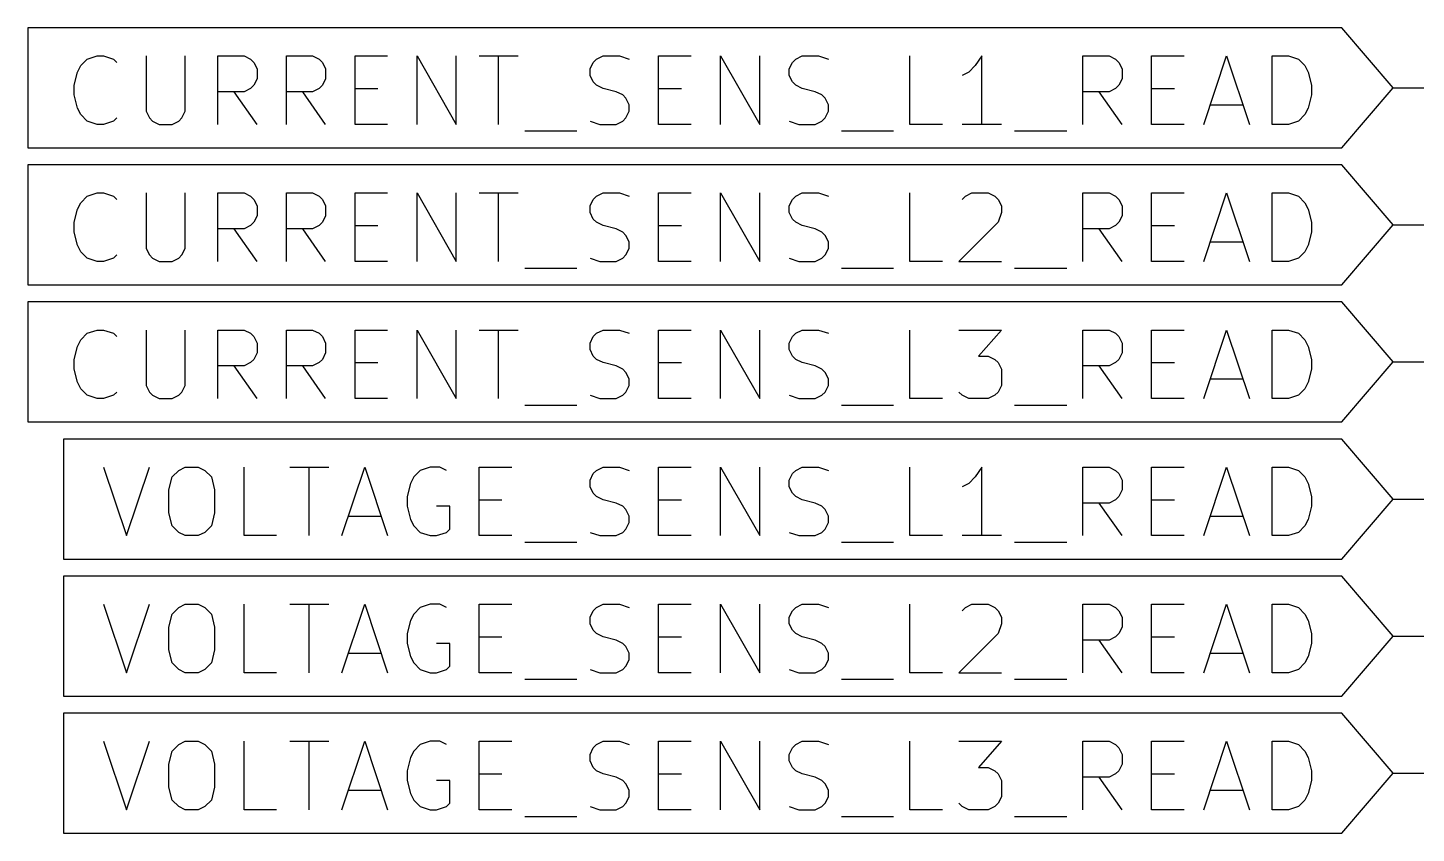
# Model space of a CAD drawing. Extents: x 0.4 to 16.1, y -11.3 to -0.4.
# Drawn here: x 2.904 to 3.917, y -4.244 to -3.656 of the extents above; entities that cross this region are included whole.
import ezdxf

# ---------------------------------------------------------------- set-up
doc = ezdxf.new("R2010")
doc.units = 0
doc.header["$MEASUREMENT"] = 0
doc.layers.add('GREEN3', color=91, linetype='CONTINUOUS')
doc.layers.add('RED2', color=1, linetype='CONTINUOUS')

msp = doc.modelspace()

# ---------------------------------------------------------------- linework, layer by layer
at = {"layer": 'GREEN3', "linetype": 'CONTINUOUS'}
for p, q in [((3.9, -3.7), (4.05, -3.7)), ((3.9, -3.8), (4.05, -3.8)), ((3.9, -3.9), (4.05, -3.9)), ((3.9, -4), (4.05, -4)), ((3.9, -4.1), (4.05, -4.1)), ((3.9, -4.2), (4.05, -4.2))]:
    msp.add_line(p, q, dxfattribs=at)
at = {"layer": 'RED2', "linetype": 'CONTINUOUS'}
for p, q in [((3.8625, -3.65624), (2.90419, -3.65624)), ((2.90419, -3.65624), (2.90419, -3.7)), ((3.9, -3.7), (3.8625, -3.65624)), ((2.94048, -3.68861), (2.94286, -3.68385)), ((2.94286, -3.68385), (2.94763, -3.67909)), ((2.94763, -3.67909), (2.95477, -3.6767)), ((2.95477, -3.6767), (2.95953, -3.6767)), ((2.95953, -3.6767), (2.96667, -3.67909)), ((2.96667, -3.67909), (2.96905, -3.68147)), ((2.99048, -3.6767), (2.99048, -3.71718)), ((3.01905, -3.71718), (3.01905, -3.6767)), ((3.04286, -3.7267), (3.04286, -3.6767)), ((3.04286, -3.6767), (3.06191, -3.6767)), ((3.06191, -3.6767), (3.06667, -3.67909)), ((3.06667, -3.67909), (3.06906, -3.68147)), ((3.06906, -3.68147), (3.07143, -3.68623)), ((3.09286, -3.7267), (3.09286, -3.6767)), ((3.09286, -3.6767), (3.11191, -3.6767)), ((3.11191, -3.6767), (3.11667, -3.67909)), ((3.11667, -3.67909), (3.11906, -3.68147)), ((3.11906, -3.68147), (3.12143, -3.68623)), ((3.14286, -3.7267), (3.14286, -3.6767)), ((3.14286, -3.6767), (3.16667, -3.6767)), ((3.1881, -3.7267), (3.1881, -3.6767)), ((3.1881, -3.6767), (3.21667, -3.7267)), ((3.21667, -3.7267), (3.21667, -3.6767)), ((3.23334, -3.6767), (3.26191, -3.6767)), ((3.24763, -3.7267), (3.24763, -3.6767)), ((3.31429, -3.68623), (3.31667, -3.68147)), ((3.31667, -3.68147), (3.31905, -3.67909)), ((3.31905, -3.67909), (3.32381, -3.6767)), ((3.32381, -3.6767), (3.33572, -3.6767)), ((3.33572, -3.6767), (3.34286, -3.67909)), ((3.36429, -3.7267), (3.36429, -3.6767)), ((3.36429, -3.6767), (3.3881, -3.6767)), ((3.40952, -3.7267), (3.40952, -3.6767)), ((3.40952, -3.6767), (3.43809, -3.7267)), ((3.43809, -3.7267), (3.43809, -3.6767)), ((3.45953, -3.68623), (3.46191, -3.68147)), ((3.46191, -3.68147), (3.46429, -3.67909)), ((3.46429, -3.67909), (3.46905, -3.6767)), ((3.46905, -3.6767), (3.48095, -3.6767)), ((3.48095, -3.6767), (3.4881, -3.67909)), ((3.54762, -3.7267), (3.54762, -3.6767)), ((3.59524, -3.68385), (3.59048, -3.68861)), ((3.6, -3.6767), (3.59524, -3.68385)), ((3.6, -3.7267), (3.6, -3.6767)), ((3.67381, -3.7267), (3.67381, -3.6767)), ((3.67381, -3.6767), (3.69285, -3.6767)), ((3.69285, -3.6767), (3.69762, -3.67909)), ((3.69762, -3.67909), (3.7, -3.68147)), ((3.7, -3.68147), (3.70238, -3.68623)), ((3.72381, -3.7267), (3.72381, -3.6767)), ((3.72381, -3.6767), (3.74762, -3.6767)), ((3.7619, -3.7267), (3.77857, -3.6767)), ((3.77857, -3.6767), (3.79524, -3.7267)), ((3.8119, -3.7267), (3.8119, -3.6767)), ((3.8119, -3.6767), (3.82381, -3.6767)), ((3.82381, -3.6767), (3.83095, -3.67909)), ((3.83095, -3.67909), (3.83571, -3.68385)), ((3.83571, -3.68385), (3.83809, -3.68861)), ((2.9381, -3.69813), (2.94048, -3.68861)), ((3.07143, -3.69337), (3.06906, -3.69813)), ((3.07143, -3.68623), (3.07143, -3.69337)), ((3.12143, -3.69337), (3.11906, -3.69813)), ((3.12143, -3.68623), (3.12143, -3.69337)), ((3.31429, -3.69099), (3.31429, -3.68623)), ((3.31667, -3.69575), (3.31429, -3.69099)), ((3.31905, -3.69813), (3.31667, -3.69575)), ((3.45953, -3.69099), (3.45953, -3.68623)), ((3.46191, -3.69575), (3.45953, -3.69099)), ((3.46429, -3.69813), (3.46191, -3.69575)), ((3.59048, -3.68861), (3.58572, -3.69099)), ((3.70238, -3.69337), (3.7, -3.69813)), ((3.70238, -3.68623), (3.70238, -3.69337)), ((3.83809, -3.68861), (3.84047, -3.69813)), ((2.90419, -3.7), (2.90419, -3.74376)), ((2.9381, -3.70528), (2.9381, -3.69813)), ((2.94048, -3.7148), (2.9381, -3.70528)), ((3.06191, -3.7029), (3.04286, -3.7029)), ((3.07143, -3.7267), (3.05477, -3.7029)), ((3.06667, -3.70052), (3.06191, -3.7029)), ((3.06906, -3.69813), (3.06667, -3.70052)), ((3.11191, -3.7029), (3.09286, -3.7029)), ((3.12143, -3.7267), (3.10477, -3.7029)), ((3.11667, -3.70052), (3.11191, -3.7029)), ((3.11906, -3.69813), (3.11667, -3.70052)), ((3.14286, -3.70052), (3.15953, -3.70052)), ((3.32381, -3.70052), (3.31905, -3.69813)), ((3.33334, -3.7029), (3.32381, -3.70052)), ((3.3381, -3.70528), (3.33334, -3.7029)), ((3.34048, -3.70766), (3.3381, -3.70528)), ((3.36429, -3.70052), (3.38096, -3.70052)), ((3.46905, -3.70052), (3.46429, -3.69813)), ((3.47857, -3.7029), (3.46905, -3.70052)), ((3.48333, -3.70528), (3.47857, -3.7029)), ((3.48572, -3.70766), (3.48333, -3.70528)), ((3.69285, -3.7029), (3.67381, -3.7029)), ((3.70238, -3.7267), (3.68571, -3.7029)), ((3.69762, -3.70052), (3.69285, -3.7029)), ((3.7, -3.69813), (3.69762, -3.70052)), ((3.72381, -3.70052), (3.74048, -3.70052)), ((3.84047, -3.70528), (3.83809, -3.7148)), ((3.84047, -3.69813), (3.84047, -3.70528)), ((3.8625, -3.74376), (3.9, -3.7)), ((2.94286, -3.71956), (2.94048, -3.7148)), ((3.34286, -3.71242), (3.34048, -3.70766)), ((3.34286, -3.71718), (3.34286, -3.71242)), ((3.4881, -3.71242), (3.48572, -3.70766)), ((3.4881, -3.71718), (3.4881, -3.71242)), ((3.76667, -3.71242), (3.79047, -3.71242)), ((3.83809, -3.7148), (3.83571, -3.71956)), ((2.94763, -3.72433), (2.94286, -3.71956)), ((2.95477, -3.7267), (2.94763, -3.72433)), ((2.96667, -3.72433), (2.95953, -3.7267)), ((2.96905, -3.72194), (2.96667, -3.72433)), ((2.99048, -3.71718), (2.99286, -3.72194)), ((2.99286, -3.72194), (2.99524, -3.72433)), ((2.99524, -3.72433), (3, -3.7267)), ((3.00953, -3.7267), (3.01429, -3.72433)), ((3.01429, -3.72433), (3.01667, -3.72194)), ((3.01667, -3.72194), (3.01905, -3.71718)), ((3.31429, -3.72433), (3.32143, -3.7267)), ((3.33334, -3.7267), (3.3381, -3.72433)), ((3.3381, -3.72433), (3.34048, -3.72194)), ((3.34048, -3.72194), (3.34286, -3.71718)), ((3.45953, -3.72433), (3.46667, -3.7267)), ((3.47857, -3.7267), (3.48333, -3.72433)), ((3.48333, -3.72433), (3.48572, -3.72194)), ((3.48572, -3.72194), (3.4881, -3.71718)), ((3.83095, -3.72433), (3.82381, -3.7267)), ((3.83571, -3.71956), (3.83095, -3.72433)), ((2.95953, -3.7267), (2.95477, -3.7267)), ((3, -3.7267), (3.00953, -3.7267)), ((3.16667, -3.7267), (3.14286, -3.7267)), ((3.26667, -3.73147), (3.30477, -3.73147)), ((3.32143, -3.7267), (3.33334, -3.7267)), ((3.3881, -3.7267), (3.36429, -3.7267)), ((3.46667, -3.7267), (3.47857, -3.7267)), ((3.49762, -3.73147), (3.53572, -3.73147)), ((3.57143, -3.7267), (3.54762, -3.7267)), ((3.61429, -3.7267), (3.58572, -3.7267)), ((3.62381, -3.73147), (3.66191, -3.73147)), ((3.74762, -3.7267), (3.72381, -3.7267)), ((3.82381, -3.7267), (3.8119, -3.7267)), ((2.90419, -3.74376), (3.8625, -3.74376)), ((3.8625, -3.75624), (2.90419, -3.75624)), ((2.90419, -3.75624), (2.90419, -3.8)), ((3.9, -3.8), (3.8625, -3.75624)), ((2.94763, -3.77909), (2.95477, -3.7767)), ((2.95477, -3.7767), (2.95953, -3.7767)), ((2.95953, -3.7767), (2.96667, -3.77909)), ((2.99048, -3.7767), (2.99048, -3.81718)), ((3.01905, -3.81718), (3.01905, -3.7767)), ((3.04286, -3.8267), (3.04286, -3.7767)), ((3.04286, -3.7767), (3.06191, -3.7767)), ((3.06191, -3.7767), (3.06667, -3.77909)), ((3.09286, -3.8267), (3.09286, -3.7767)), ((3.09286, -3.7767), (3.11191, -3.7767)), ((3.11191, -3.7767), (3.11667, -3.77909)), ((3.14286, -3.8267), (3.14286, -3.7767)), ((3.14286, -3.7767), (3.16667, -3.7767)), ((3.1881, -3.8267), (3.1881, -3.7767)), ((3.1881, -3.7767), (3.21667, -3.8267)), ((3.21667, -3.8267), (3.21667, -3.7767)), ((3.23334, -3.7767), (3.26191, -3.7767)), ((3.24763, -3.8267), (3.24763, -3.7767)), ((3.31905, -3.77909), (3.32381, -3.7767)), ((3.32381, -3.7767), (3.33572, -3.7767)), ((3.33572, -3.7767), (3.34286, -3.77909)), ((3.36429, -3.8267), (3.36429, -3.7767)), ((3.36429, -3.7767), (3.3881, -3.7767)), ((3.40952, -3.8267), (3.40952, -3.7767)), ((3.40952, -3.7767), (3.43809, -3.8267)), ((3.43809, -3.8267), (3.43809, -3.7767)), ((3.46429, -3.77909), (3.46905, -3.7767)), ((3.46905, -3.7767), (3.48095, -3.7767)), ((3.48095, -3.7767), (3.4881, -3.77909)), ((3.54762, -3.8267), (3.54762, -3.7767)), ((3.58809, -3.77909), (3.59286, -3.7767)), ((3.59286, -3.7767), (3.60476, -3.7767)), ((3.60476, -3.7767), (3.60952, -3.77909)), ((3.67381, -3.8267), (3.67381, -3.7767)), ((3.67381, -3.7767), (3.69285, -3.7767)), ((3.69285, -3.7767), (3.69762, -3.77909)), ((3.72381, -3.8267), (3.72381, -3.7767)), ((3.72381, -3.7767), (3.74762, -3.7767)), ((3.7619, -3.8267), (3.77857, -3.7767)), ((3.77857, -3.7767), (3.79524, -3.8267)), ((3.8119, -3.8267), (3.8119, -3.7767)), ((3.8119, -3.7767), (3.82381, -3.7767)), ((3.82381, -3.7767), (3.83095, -3.77909)), ((2.94048, -3.78861), (2.94286, -3.78385)), ((2.94286, -3.78385), (2.94763, -3.77909)), ((2.96667, -3.77909), (2.96905, -3.78147)), ((3.06667, -3.77909), (3.06906, -3.78147)), ((3.06906, -3.78147), (3.07143, -3.78623)), ((3.07143, -3.78623), (3.07143, -3.79337)), ((3.11667, -3.77909), (3.11906, -3.78147)), ((3.11906, -3.78147), (3.12143, -3.78623)), ((3.12143, -3.78623), (3.12143, -3.79337)), ((3.31429, -3.78623), (3.31667, -3.78147)), ((3.31429, -3.79099), (3.31429, -3.78623)), ((3.31667, -3.78147), (3.31905, -3.77909)), ((3.45953, -3.78623), (3.46191, -3.78147)), ((3.45953, -3.79099), (3.45953, -3.78623)), ((3.46191, -3.78147), (3.46429, -3.77909)), ((3.58572, -3.78147), (3.58809, -3.77909)), ((3.60952, -3.77909), (3.61191, -3.78147)), ((3.61191, -3.78147), (3.61429, -3.78623)), ((3.61429, -3.78623), (3.61429, -3.79099)), ((3.69762, -3.77909), (3.7, -3.78147)), ((3.7, -3.78147), (3.70238, -3.78623)), ((3.70238, -3.78623), (3.70238, -3.79337)), ((3.83095, -3.77909), (3.83571, -3.78385)), ((3.83571, -3.78385), (3.83809, -3.78861)), ((2.9381, -3.79813), (2.94048, -3.78861)), ((3.07143, -3.79337), (3.06906, -3.79813)), ((3.12143, -3.79337), (3.11906, -3.79813)), ((3.31667, -3.79575), (3.31429, -3.79099)), ((3.31905, -3.79813), (3.31667, -3.79575)), ((3.46191, -3.79575), (3.45953, -3.79099)), ((3.46429, -3.79813), (3.46191, -3.79575)), ((3.61429, -3.79099), (3.61191, -3.79813)), ((3.70238, -3.79337), (3.7, -3.79813)), ((3.83809, -3.78861), (3.84047, -3.79813)), ((2.90419, -3.8), (2.90419, -3.84376)), ((2.9381, -3.80528), (2.9381, -3.79813)), ((2.94048, -3.8148), (2.9381, -3.80528)), ((3.06191, -3.8029), (3.04286, -3.8029)), ((3.07143, -3.8267), (3.05477, -3.8029)), ((3.06667, -3.80052), (3.06191, -3.8029)), ((3.06906, -3.79813), (3.06667, -3.80052)), ((3.11191, -3.8029), (3.09286, -3.8029)), ((3.12143, -3.8267), (3.10477, -3.8029)), ((3.11667, -3.80052), (3.11191, -3.8029)), ((3.11906, -3.79813), (3.11667, -3.80052)), ((3.14286, -3.80052), (3.15953, -3.80052)), ((3.32381, -3.80052), (3.31905, -3.79813)), ((3.33334, -3.8029), (3.32381, -3.80052)), ((3.3381, -3.80528), (3.33334, -3.8029)), ((3.34048, -3.80766), (3.3381, -3.80528)), ((3.36429, -3.80052), (3.38096, -3.80052)), ((3.46905, -3.80052), (3.46429, -3.79813)), ((3.47857, -3.8029), (3.46905, -3.80052)), ((3.48333, -3.80528), (3.47857, -3.8029)), ((3.48572, -3.80766), (3.48333, -3.80528)), ((3.61191, -3.79813), (3.58333, -3.8267)), ((3.69285, -3.8029), (3.67381, -3.8029)), ((3.70238, -3.8267), (3.68571, -3.8029)), ((3.69762, -3.80052), (3.69285, -3.8029)), ((3.7, -3.79813), (3.69762, -3.80052)), ((3.72381, -3.80052), (3.74048, -3.80052)), ((3.84047, -3.80528), (3.83809, -3.8148)), ((3.84047, -3.79813), (3.84047, -3.80528)), ((3.8625, -3.84376), (3.9, -3.8)), ((2.94286, -3.81956), (2.94048, -3.8148)), ((2.99048, -3.81718), (2.99286, -3.82194)), ((3.01667, -3.82194), (3.01905, -3.81718)), ((3.34286, -3.81242), (3.34048, -3.80766)), ((3.34048, -3.82194), (3.34286, -3.81718)), ((3.34286, -3.81718), (3.34286, -3.81242)), ((3.4881, -3.81242), (3.48572, -3.80766)), ((3.48572, -3.82194), (3.4881, -3.81718)), ((3.4881, -3.81718), (3.4881, -3.81242)), ((3.76667, -3.81242), (3.79047, -3.81242)), ((3.83809, -3.8148), (3.83571, -3.81956)), ((2.94763, -3.82433), (2.94286, -3.81956)), ((2.95477, -3.8267), (2.94763, -3.82433)), ((2.95953, -3.8267), (2.95477, -3.8267)), ((2.96667, -3.82433), (2.95953, -3.8267)), ((2.96905, -3.82194), (2.96667, -3.82433)), ((2.99286, -3.82194), (2.99524, -3.82433)), ((2.99524, -3.82433), (3, -3.8267)), ((3, -3.8267), (3.00953, -3.8267)), ((3.00953, -3.8267), (3.01429, -3.82433)), ((3.01429, -3.82433), (3.01667, -3.82194)), ((3.16667, -3.8267), (3.14286, -3.8267)), ((3.31429, -3.82433), (3.32143, -3.8267)), ((3.32143, -3.8267), (3.33334, -3.8267)), ((3.33334, -3.8267), (3.3381, -3.82433)), ((3.3381, -3.82433), (3.34048, -3.82194)), ((3.3881, -3.8267), (3.36429, -3.8267)), ((3.45953, -3.82433), (3.46667, -3.8267)), ((3.46667, -3.8267), (3.47857, -3.8267)), ((3.47857, -3.8267), (3.48333, -3.82433)), ((3.48333, -3.82433), (3.48572, -3.82194)), ((3.57143, -3.8267), (3.54762, -3.8267)), ((3.58333, -3.8267), (3.61429, -3.8267)), ((3.74762, -3.8267), (3.72381, -3.8267)), ((3.82381, -3.8267), (3.8119, -3.8267)), ((3.83095, -3.82433), (3.82381, -3.8267)), ((3.83571, -3.81956), (3.83095, -3.82433)), ((3.26667, -3.83147), (3.30477, -3.83147)), ((3.49762, -3.83147), (3.53572, -3.83147)), ((3.62381, -3.83147), (3.66191, -3.83147)), ((2.90419, -3.84376), (3.8625, -3.84376)), ((3.8625, -3.85624), (2.90419, -3.85624)), ((2.90419, -3.85624), (2.90419, -3.9)), ((3.9, -3.9), (3.8625, -3.85624)), ((2.94763, -3.87909), (2.95477, -3.8767)), ((2.95477, -3.8767), (2.95953, -3.8767)), ((2.95953, -3.8767), (2.96667, -3.87909)), ((2.99048, -3.8767), (2.99048, -3.91718)), ((3.01905, -3.91718), (3.01905, -3.8767)), ((3.04286, -3.9267), (3.04286, -3.8767)), ((3.04286, -3.8767), (3.06191, -3.8767)), ((3.06191, -3.8767), (3.06667, -3.87909)), ((3.09286, -3.9267), (3.09286, -3.8767)), ((3.09286, -3.8767), (3.11191, -3.8767)), ((3.11191, -3.8767), (3.11667, -3.87909)), ((3.14286, -3.9267), (3.14286, -3.8767)), ((3.14286, -3.8767), (3.16667, -3.8767)), ((3.1881, -3.9267), (3.1881, -3.8767)), ((3.1881, -3.8767), (3.21667, -3.9267)), ((3.21667, -3.9267), (3.21667, -3.8767)), ((3.23334, -3.8767), (3.26191, -3.8767)), ((3.24763, -3.9267), (3.24763, -3.8767)), ((3.31905, -3.87909), (3.32381, -3.8767)), ((3.32381, -3.8767), (3.33572, -3.8767)), ((3.33572, -3.8767), (3.34286, -3.87909)), ((3.36429, -3.9267), (3.36429, -3.8767)), ((3.36429, -3.8767), (3.3881, -3.8767)), ((3.40952, -3.9267), (3.40952, -3.8767)), ((3.40952, -3.8767), (3.43809, -3.9267)), ((3.43809, -3.9267), (3.43809, -3.8767)), ((3.46429, -3.87909), (3.46905, -3.8767)), ((3.46905, -3.8767), (3.48095, -3.8767)), ((3.48095, -3.8767), (3.4881, -3.87909)), ((3.54762, -3.9267), (3.54762, -3.8767)), ((3.58333, -3.8767), (3.61429, -3.8767)), ((3.61429, -3.8767), (3.59762, -3.89575)), ((3.67381, -3.9267), (3.67381, -3.8767)), ((3.67381, -3.8767), (3.69285, -3.8767)), ((3.69285, -3.8767), (3.69762, -3.87909)), ((3.72381, -3.9267), (3.72381, -3.8767)), ((3.72381, -3.8767), (3.74762, -3.8767)), ((3.7619, -3.9267), (3.77857, -3.8767)), ((3.77857, -3.8767), (3.79524, -3.9267)), ((3.8119, -3.9267), (3.8119, -3.8767)), ((3.8119, -3.8767), (3.82381, -3.8767)), ((3.82381, -3.8767), (3.83095, -3.87909)), ((2.9381, -3.89813), (2.94048, -3.88861)), ((2.94048, -3.88861), (2.94286, -3.88385)), ((2.94286, -3.88385), (2.94763, -3.87909)), ((2.96667, -3.87909), (2.96905, -3.88147)), ((3.06667, -3.87909), (3.06906, -3.88147)), ((3.06906, -3.88147), (3.07143, -3.88623)), ((3.07143, -3.88623), (3.07143, -3.89337)), ((3.11667, -3.87909), (3.11906, -3.88147)), ((3.11906, -3.88147), (3.12143, -3.88623)), ((3.12143, -3.88623), (3.12143, -3.89337)), ((3.31429, -3.88623), (3.31667, -3.88147)), ((3.31429, -3.89099), (3.31429, -3.88623)), ((3.31667, -3.88147), (3.31905, -3.87909)), ((3.45953, -3.88623), (3.46191, -3.88147)), ((3.45953, -3.89099), (3.45953, -3.88623)), ((3.46191, -3.88147), (3.46429, -3.87909)), ((3.69762, -3.87909), (3.7, -3.88147)), ((3.7, -3.88147), (3.70238, -3.88623)), ((3.70238, -3.88623), (3.70238, -3.89337)), ((3.83095, -3.87909), (3.83571, -3.88385)), ((3.83571, -3.88385), (3.83809, -3.88861)), ((3.83809, -3.88861), (3.84047, -3.89813)), ((2.9381, -3.90528), (2.9381, -3.89813)), ((3.06906, -3.89813), (3.06667, -3.90052)), ((3.07143, -3.89337), (3.06906, -3.89813)), ((3.11906, -3.89813), (3.11667, -3.90052)), ((3.12143, -3.89337), (3.11906, -3.89813)), ((3.31667, -3.89575), (3.31429, -3.89099)), ((3.31905, -3.89813), (3.31667, -3.89575)), ((3.32381, -3.90052), (3.31905, -3.89813)), ((3.46191, -3.89575), (3.45953, -3.89099)), ((3.46429, -3.89813), (3.46191, -3.89575)), ((3.46905, -3.90052), (3.46429, -3.89813)), ((3.59762, -3.89575), (3.60476, -3.89575)), ((3.60476, -3.89575), (3.60952, -3.89813)), ((3.60952, -3.89813), (3.61191, -3.90052)), ((3.7, -3.89813), (3.69762, -3.90052)), ((3.70238, -3.89337), (3.7, -3.89813)), ((3.84047, -3.89813), (3.84047, -3.90528)), ((2.90419, -3.9), (2.90419, -3.94376)), ((2.94048, -3.9148), (2.9381, -3.90528)), ((3.06191, -3.9029), (3.04286, -3.9029)), ((3.07143, -3.9267), (3.05477, -3.9029)), ((3.06667, -3.90052), (3.06191, -3.9029)), ((3.11191, -3.9029), (3.09286, -3.9029)), ((3.12143, -3.9267), (3.10477, -3.9029)), ((3.11667, -3.90052), (3.11191, -3.9029)), ((3.14286, -3.90052), (3.15953, -3.90052)), ((3.33334, -3.9029), (3.32381, -3.90052)), ((3.3381, -3.90528), (3.33334, -3.9029)), ((3.34048, -3.90766), (3.3381, -3.90528)), ((3.34286, -3.91242), (3.34048, -3.90766)), ((3.36429, -3.90052), (3.38096, -3.90052)), ((3.47857, -3.9029), (3.46905, -3.90052)), ((3.48333, -3.90528), (3.47857, -3.9029)), ((3.48572, -3.90766), (3.48333, -3.90528)), ((3.4881, -3.91242), (3.48572, -3.90766)), ((3.61191, -3.90052), (3.61429, -3.90528)), ((3.61429, -3.90528), (3.61429, -3.91718)), ((3.69285, -3.9029), (3.67381, -3.9029)), ((3.70238, -3.9267), (3.68571, -3.9029)), ((3.69762, -3.90052), (3.69285, -3.9029)), ((3.72381, -3.90052), (3.74048, -3.90052)), ((3.84047, -3.90528), (3.83809, -3.9148)), ((3.8625, -3.94376), (3.9, -3.9)), ((2.94286, -3.91956), (2.94048, -3.9148)), ((2.99048, -3.91718), (2.99286, -3.92194)), ((3.01667, -3.92194), (3.01905, -3.91718)), ((3.34048, -3.92194), (3.34286, -3.91718)), ((3.34286, -3.91718), (3.34286, -3.91242)), ((3.48572, -3.92194), (3.4881, -3.91718)), ((3.4881, -3.91718), (3.4881, -3.91242)), ((3.61429, -3.91718), (3.61191, -3.92194)), ((3.76667, -3.91242), (3.79047, -3.91242)), ((3.83809, -3.9148), (3.83571, -3.91956)), ((2.94763, -3.92433), (2.94286, -3.91956)), ((2.95477, -3.9267), (2.94763, -3.92433)), ((2.95953, -3.9267), (2.95477, -3.9267)), ((2.96667, -3.92433), (2.95953, -3.9267)), ((2.96905, -3.92194), (2.96667, -3.92433)), ((2.99286, -3.92194), (2.99524, -3.92433)), ((2.99524, -3.92433), (3, -3.9267)), ((3, -3.9267), (3.00953, -3.9267)), ((3.00953, -3.9267), (3.01429, -3.92433)), ((3.01429, -3.92433), (3.01667, -3.92194)), ((3.16667, -3.9267), (3.14286, -3.9267)), ((3.31429, -3.92433), (3.32143, -3.9267)), ((3.32143, -3.9267), (3.33334, -3.9267)), ((3.33334, -3.9267), (3.3381, -3.92433)), ((3.3381, -3.92433), (3.34048, -3.92194)), ((3.3881, -3.9267), (3.36429, -3.9267)), ((3.45953, -3.92433), (3.46667, -3.9267)), ((3.46667, -3.9267), (3.47857, -3.9267)), ((3.47857, -3.9267), (3.48333, -3.92433)), ((3.48333, -3.92433), (3.48572, -3.92194)), ((3.57143, -3.9267), (3.54762, -3.9267)), ((3.58572, -3.92433), (3.58333, -3.92194)), ((3.59048, -3.9267), (3.58572, -3.92433)), ((3.60476, -3.9267), (3.59048, -3.9267)), ((3.60952, -3.92433), (3.60476, -3.9267)), ((3.61191, -3.92194), (3.60952, -3.92433)), ((3.74762, -3.9267), (3.72381, -3.9267)), ((3.82381, -3.9267), (3.8119, -3.9267)), ((3.83095, -3.92433), (3.82381, -3.9267)), ((3.83571, -3.91956), (3.83095, -3.92433)), ((3.26667, -3.93147), (3.30477, -3.93147)), ((3.49762, -3.93147), (3.53572, -3.93147)), ((3.62381, -3.93147), (3.66191, -3.93147)), ((2.90419, -3.94376), (3.8625, -3.94376)), ((3.8625, -3.95624), (2.93037, -3.95624)), ((2.93037, -3.95624), (2.93037, -4)), ((3.9, -4), (3.8625, -3.95624)), ((2.95953, -3.9767), (2.97619, -4.0267)), ((2.97619, -4.0267), (2.99286, -3.9767)), ((3.00953, -3.98385), (3.01429, -3.97909)), ((3.01429, -3.97909), (3.01905, -3.9767)), ((3.01905, -3.9767), (3.02857, -3.9767)), ((3.02857, -3.9767), (3.03334, -3.97909)), ((3.03334, -3.97909), (3.0381, -3.98385)), ((3.06191, -4.0267), (3.06191, -3.9767)), ((3.09524, -3.9767), (3.12381, -3.9767)), ((3.10953, -4.0267), (3.10953, -3.9767)), ((3.13334, -4.0267), (3.15, -3.9767)), ((3.15, -3.9767), (3.16667, -4.0267)), ((3.19048, -3.97909), (3.18572, -3.98385)), ((3.19763, -3.9767), (3.19048, -3.97909)), ((3.20477, -3.9767), (3.19763, -3.9767)), ((3.20953, -3.97909), (3.20477, -3.9767)), ((3.23334, -4.0267), (3.23334, -3.9767)), ((3.23334, -3.9767), (3.25715, -3.9767)), ((3.31667, -3.98147), (3.31905, -3.97909)), ((3.31905, -3.97909), (3.32381, -3.9767)), ((3.32381, -3.9767), (3.33572, -3.9767)), ((3.33572, -3.9767), (3.34286, -3.97909)), ((3.36429, -4.0267), (3.36429, -3.9767)), ((3.36429, -3.9767), (3.3881, -3.9767)), ((3.40952, -4.0267), (3.40952, -3.9767)), ((3.40952, -3.9767), (3.43809, -4.0267)), ((3.43809, -4.0267), (3.43809, -3.9767)), ((3.46191, -3.98147), (3.46429, -3.97909)), ((3.46429, -3.97909), (3.46905, -3.9767)), ((3.46905, -3.9767), (3.48095, -3.9767)), ((3.48095, -3.9767), (3.4881, -3.97909)), ((3.54762, -4.0267), (3.54762, -3.9767)), ((3.6, -3.9767), (3.59524, -3.98385)), ((3.6, -4.0267), (3.6, -3.9767)), ((3.67381, -4.0267), (3.67381, -3.9767)), ((3.67381, -3.9767), (3.69285, -3.9767)), ((3.69285, -3.9767), (3.69762, -3.97909)), ((3.69762, -3.97909), (3.7, -3.98147)), ((3.72381, -4.0267), (3.72381, -3.9767)), ((3.72381, -3.9767), (3.74762, -3.9767)), ((3.7619, -4.0267), (3.77857, -3.9767)), ((3.77857, -3.9767), (3.79524, -4.0267)), ((3.8119, -4.0267), (3.8119, -3.9767)), ((3.8119, -3.9767), (3.82381, -3.9767)), ((3.82381, -3.9767), (3.83095, -3.97909)), ((3.83095, -3.97909), (3.83571, -3.98385)), ((3.00715, -3.99337), (3.00953, -3.98385)), ((3.0381, -3.98385), (3.04048, -3.99337)), ((3.18334, -3.98861), (3.18096, -3.99813)), ((3.18572, -3.98385), (3.18334, -3.98861)), ((3.31429, -3.98623), (3.31667, -3.98147)), ((3.31429, -3.99099), (3.31429, -3.98623)), ((3.45953, -3.98623), (3.46191, -3.98147)), ((3.45953, -3.99099), (3.45953, -3.98623)), ((3.59048, -3.98861), (3.58572, -3.99099)), ((3.59524, -3.98385), (3.59048, -3.98861)), ((3.7, -3.98147), (3.70238, -3.98623)), ((3.70238, -3.98623), (3.70238, -3.99337)), ((3.83571, -3.98385), (3.83809, -3.98861)), ((3.83809, -3.98861), (3.84047, -3.99813)), ((2.93037, -4), (2.93037, -4.04376)), ((3.00715, -4.01004), (3.00715, -3.99337)), ((3.04048, -3.99337), (3.04048, -4.01004)), ((3.18096, -3.99813), (3.18096, -4.00528)), ((3.31667, -3.99575), (3.31429, -3.99099)), ((3.31905, -3.99813), (3.31667, -3.99575)), ((3.32381, -4.00052), (3.31905, -3.99813)), ((3.46191, -3.99575), (3.45953, -3.99099)), ((3.46429, -3.99813), (3.46191, -3.99575)), ((3.46905, -4.00052), (3.46429, -3.99813)), ((3.7, -3.99813), (3.69762, -4.00052)), ((3.70238, -3.99337), (3.7, -3.99813)), ((3.84047, -3.99813), (3.84047, -4.00528)), ((3.8625, -4.04376), (3.9, -4)), ((3.00953, -4.01956), (3.00715, -4.01004)), ((3.04048, -4.01004), (3.0381, -4.01956)), ((3.18096, -4.00528), (3.18334, -4.0148)), ((3.21191, -4.00528), (3.20239, -4.00528)), ((3.21191, -4.02194), (3.21191, -4.00528)), ((3.23334, -4.00052), (3.25001, -4.00052)), ((3.33334, -4.0029), (3.32381, -4.00052)), ((3.3381, -4.00528), (3.33334, -4.0029)), ((3.34048, -4.00766), (3.3381, -4.00528)), ((3.34286, -4.01242), (3.34048, -4.00766)), ((3.36429, -4.00052), (3.38096, -4.00052)), ((3.47857, -4.0029), (3.46905, -4.00052)), ((3.48333, -4.00528), (3.47857, -4.0029)), ((3.48572, -4.00766), (3.48333, -4.00528)), ((3.4881, -4.01242), (3.48572, -4.00766)), ((3.69285, -4.0029), (3.67381, -4.0029)), ((3.70238, -4.0267), (3.68571, -4.0029)), ((3.69762, -4.00052), (3.69285, -4.0029)), ((3.72381, -4.00052), (3.74048, -4.00052)), ((3.84047, -4.00528), (3.83809, -4.0148)), ((3.01429, -4.02433), (3.00953, -4.01956)), ((3.0381, -4.01956), (3.03334, -4.02433)), ((3.1381, -4.01242), (3.16191, -4.01242)), ((3.18334, -4.0148), (3.18572, -4.01956)), ((3.18572, -4.01956), (3.19048, -4.02433)), ((3.34048, -4.02194), (3.34286, -4.01718)), ((3.34286, -4.01718), (3.34286, -4.01242)), ((3.48572, -4.02194), (3.4881, -4.01718)), ((3.4881, -4.01718), (3.4881, -4.01242)), ((3.76667, -4.01242), (3.79047, -4.01242)), ((3.83571, -4.01956), (3.83095, -4.02433)), ((3.83809, -4.0148), (3.83571, -4.01956)), ((3.01905, -4.0267), (3.01429, -4.02433)), ((3.02857, -4.0267), (3.01905, -4.0267)), ((3.03334, -4.02433), (3.02857, -4.0267)), ((3.08572, -4.0267), (3.06191, -4.0267)), ((3.19048, -4.02433), (3.19763, -4.0267)), ((3.19763, -4.0267), (3.20239, -4.0267)), ((3.20239, -4.0267), (3.20953, -4.02433)), ((3.20953, -4.02433), (3.21191, -4.02194)), ((3.25715, -4.0267), (3.23334, -4.0267)), ((3.31429, -4.02433), (3.32143, -4.0267)), ((3.32143, -4.0267), (3.33334, -4.0267)), ((3.33334, -4.0267), (3.3381, -4.02433)), ((3.3381, -4.02433), (3.34048, -4.02194)), ((3.3881, -4.0267), (3.36429, -4.0267)), ((3.45953, -4.02433), (3.46667, -4.0267)), ((3.46667, -4.0267), (3.47857, -4.0267)), ((3.47857, -4.0267), (3.48333, -4.02433)), ((3.48333, -4.02433), (3.48572, -4.02194)), ((3.57143, -4.0267), (3.54762, -4.0267)), ((3.61429, -4.0267), (3.58572, -4.0267)), ((3.74762, -4.0267), (3.72381, -4.0267)), ((3.82381, -4.0267), (3.8119, -4.0267)), ((3.83095, -4.02433), (3.82381, -4.0267)), ((3.26667, -4.03147), (3.30477, -4.03147)), ((3.49762, -4.03147), (3.53572, -4.03147)), ((3.62381, -4.03147), (3.66191, -4.03147)), ((2.93037, -4.04376), (3.8625, -4.04376)), ((3.8625, -4.05624), (2.93037, -4.05624)), ((2.93037, -4.05624), (2.93037, -4.1)), ((3.9, -4.1), (3.8625, -4.05624)), ((2.95953, -4.0767), (2.97619, -4.1267)), ((2.97619, -4.1267), (2.99286, -4.0767)), ((3.00953, -4.08385), (3.01429, -4.07909)), ((3.01429, -4.07909), (3.01905, -4.0767)), ((3.01905, -4.0767), (3.02857, -4.0767)), ((3.02857, -4.0767), (3.03334, -4.07909)), ((3.03334, -4.07909), (3.0381, -4.08385)), ((3.06191, -4.1267), (3.06191, -4.0767)), ((3.09524, -4.0767), (3.12381, -4.0767)), ((3.10953, -4.1267), (3.10953, -4.0767)), ((3.13334, -4.1267), (3.15, -4.0767)), ((3.15, -4.0767), (3.16667, -4.1267)), ((3.19048, -4.07909), (3.18572, -4.08385)), ((3.19763, -4.0767), (3.19048, -4.07909)), ((3.20477, -4.0767), (3.19763, -4.0767)), ((3.20953, -4.07909), (3.20477, -4.0767)), ((3.23334, -4.1267), (3.23334, -4.0767)), ((3.23334, -4.0767), (3.25715, -4.0767)), ((3.31667, -4.08147), (3.31905, -4.07909)), ((3.31905, -4.07909), (3.32381, -4.0767)), ((3.32381, -4.0767), (3.33572, -4.0767)), ((3.33572, -4.0767), (3.34286, -4.07909)), ((3.36429, -4.1267), (3.36429, -4.0767)), ((3.36429, -4.0767), (3.3881, -4.0767)), ((3.40952, -4.1267), (3.40952, -4.0767)), ((3.40952, -4.0767), (3.43809, -4.1267)), ((3.43809, -4.1267), (3.43809, -4.0767)), ((3.46191, -4.08147), (3.46429, -4.07909)), ((3.46429, -4.07909), (3.46905, -4.0767)), ((3.46905, -4.0767), (3.48095, -4.0767)), ((3.48095, -4.0767), (3.4881, -4.07909)), ((3.54762, -4.1267), (3.54762, -4.0767)), ((3.58572, -4.08147), (3.58809, -4.07909)), ((3.58809, -4.07909), (3.59286, -4.0767)), ((3.59286, -4.0767), (3.60476, -4.0767)), ((3.60476, -4.0767), (3.60952, -4.07909)), ((3.60952, -4.07909), (3.61191, -4.08147)), ((3.67381, -4.1267), (3.67381, -4.0767)), ((3.67381, -4.0767), (3.69285, -4.0767)), ((3.69285, -4.0767), (3.69762, -4.07909)), ((3.69762, -4.07909), (3.7, -4.08147)), ((3.72381, -4.1267), (3.72381, -4.0767)), ((3.72381, -4.0767), (3.74762, -4.0767)), ((3.7619, -4.1267), (3.77857, -4.0767)), ((3.77857, -4.0767), (3.79524, -4.1267)), ((3.8119, -4.1267), (3.8119, -4.0767)), ((3.8119, -4.0767), (3.82381, -4.0767)), ((3.82381, -4.0767), (3.83095, -4.07909)), ((3.83095, -4.07909), (3.83571, -4.08385)), ((3.00715, -4.09337), (3.00953, -4.08385)), ((3.0381, -4.08385), (3.04048, -4.09337)), ((3.18334, -4.08861), (3.18096, -4.09813)), ((3.18572, -4.08385), (3.18334, -4.08861)), ((3.31429, -4.08623), (3.31667, -4.08147)), ((3.31429, -4.09099), (3.31429, -4.08623)), ((3.31667, -4.09575), (3.31429, -4.09099)), ((3.45953, -4.08623), (3.46191, -4.08147)), ((3.45953, -4.09099), (3.45953, -4.08623)), ((3.46191, -4.09575), (3.45953, -4.09099)), ((3.61191, -4.08147), (3.61429, -4.08623)), ((3.61429, -4.09099), (3.61191, -4.09813)), ((3.61429, -4.08623), (3.61429, -4.09099)), ((3.7, -4.08147), (3.70238, -4.08623)), ((3.70238, -4.08623), (3.70238, -4.09337)), ((3.83571, -4.08385), (3.83809, -4.08861)), ((3.83809, -4.08861), (3.84047, -4.09813)), ((2.93037, -4.1), (2.93037, -4.14376)), ((3.00715, -4.11004), (3.00715, -4.09337)), ((3.04048, -4.09337), (3.04048, -4.11004)), ((3.18096, -4.09813), (3.18096, -4.10528)), ((3.23334, -4.10052), (3.25001, -4.10052)), ((3.31905, -4.09813), (3.31667, -4.09575)), ((3.32381, -4.10052), (3.31905, -4.09813)), ((3.33334, -4.1029), (3.32381, -4.10052)), ((3.36429, -4.10052), (3.38096, -4.10052)), ((3.46429, -4.09813), (3.46191, -4.09575)), ((3.46905, -4.10052), (3.46429, -4.09813)), ((3.47857, -4.1029), (3.46905, -4.10052)), ((3.61191, -4.09813), (3.58333, -4.1267)), ((3.69762, -4.10052), (3.69285, -4.1029)), ((3.7, -4.09813), (3.69762, -4.10052)), ((3.70238, -4.09337), (3.7, -4.09813)), ((3.72381, -4.10052), (3.74048, -4.10052)), ((3.84047, -4.09813), (3.84047, -4.10528)), ((3.8625, -4.14376), (3.9, -4.1)), ((3.00953, -4.11956), (3.00715, -4.11004)), ((3.04048, -4.11004), (3.0381, -4.11956)), ((3.18096, -4.10528), (3.18334, -4.1148)), ((3.21191, -4.10528), (3.20239, -4.10528)), ((3.21191, -4.12194), (3.21191, -4.10528)), ((3.3381, -4.10528), (3.33334, -4.1029)), ((3.34048, -4.10766), (3.3381, -4.10528)), ((3.34286, -4.11242), (3.34048, -4.10766)), ((3.48333, -4.10528), (3.47857, -4.1029)), ((3.48572, -4.10766), (3.48333, -4.10528)), ((3.4881, -4.11242), (3.48572, -4.10766)), ((3.69285, -4.1029), (3.67381, -4.1029)), ((3.70238, -4.1267), (3.68571, -4.1029)), ((3.84047, -4.10528), (3.83809, -4.1148)), ((3.01429, -4.12433), (3.00953, -4.11956)), ((3.0381, -4.11956), (3.03334, -4.12433)), ((3.1381, -4.11242), (3.16191, -4.11242)), ((3.18334, -4.1148), (3.18572, -4.11956)), ((3.18572, -4.11956), (3.19048, -4.12433)), ((3.34048, -4.12194), (3.34286, -4.11718)), ((3.34286, -4.11718), (3.34286, -4.11242)), ((3.48572, -4.12194), (3.4881, -4.11718)), ((3.4881, -4.11718), (3.4881, -4.11242)), ((3.76667, -4.11242), (3.79047, -4.11242)), ((3.83571, -4.11956), (3.83095, -4.12433)), ((3.83809, -4.1148), (3.83571, -4.11956)), ((3.01905, -4.1267), (3.01429, -4.12433)), ((3.02857, -4.1267), (3.01905, -4.1267)), ((3.03334, -4.12433), (3.02857, -4.1267)), ((3.08572, -4.1267), (3.06191, -4.1267)), ((3.19048, -4.12433), (3.19763, -4.1267)), ((3.19763, -4.1267), (3.20239, -4.1267)), ((3.20239, -4.1267), (3.20953, -4.12433)), ((3.20953, -4.12433), (3.21191, -4.12194)), ((3.25715, -4.1267), (3.23334, -4.1267)), ((3.26667, -4.13147), (3.30477, -4.13147)), ((3.31429, -4.12433), (3.32143, -4.1267)), ((3.32143, -4.1267), (3.33334, -4.1267)), ((3.33334, -4.1267), (3.3381, -4.12433)), ((3.3381, -4.12433), (3.34048, -4.12194)), ((3.3881, -4.1267), (3.36429, -4.1267)), ((3.45953, -4.12433), (3.46667, -4.1267)), ((3.46667, -4.1267), (3.47857, -4.1267)), ((3.47857, -4.1267), (3.48333, -4.12433)), ((3.48333, -4.12433), (3.48572, -4.12194)), ((3.49762, -4.13147), (3.53572, -4.13147)), ((3.57143, -4.1267), (3.54762, -4.1267)), ((3.58333, -4.1267), (3.61429, -4.1267)), ((3.62381, -4.13147), (3.66191, -4.13147)), ((3.74762, -4.1267), (3.72381, -4.1267)), ((3.82381, -4.1267), (3.8119, -4.1267)), ((3.83095, -4.12433), (3.82381, -4.1267)), ((2.93037, -4.14376), (3.8625, -4.14376)), ((3.8625, -4.15624), (2.93037, -4.15624)), ((2.93037, -4.15624), (2.93037, -4.2)), ((3.9, -4.2), (3.8625, -4.15624)), ((2.95953, -4.1767), (2.97619, -4.2267)), ((2.97619, -4.2267), (2.99286, -4.1767)), ((3.00953, -4.18385), (3.01429, -4.17909)), ((3.01429, -4.17909), (3.01905, -4.1767)), ((3.01905, -4.1767), (3.02857, -4.1767)), ((3.02857, -4.1767), (3.03334, -4.17909)), ((3.03334, -4.17909), (3.0381, -4.18385)), ((3.06191, -4.2267), (3.06191, -4.1767)), ((3.09524, -4.1767), (3.12381, -4.1767)), ((3.10953, -4.2267), (3.10953, -4.1767)), ((3.13334, -4.2267), (3.15, -4.1767)), ((3.15, -4.1767), (3.16667, -4.2267)), ((3.19048, -4.17909), (3.18572, -4.18385)), ((3.19763, -4.1767), (3.19048, -4.17909)), ((3.20477, -4.1767), (3.19763, -4.1767)), ((3.20953, -4.17909), (3.20477, -4.1767)), ((3.23334, -4.2267), (3.23334, -4.1767)), ((3.23334, -4.1767), (3.25715, -4.1767)), ((3.31429, -4.18623), (3.31667, -4.18147)), ((3.31667, -4.18147), (3.31905, -4.17909)), ((3.31905, -4.17909), (3.32381, -4.1767)), ((3.32381, -4.1767), (3.33572, -4.1767)), ((3.33572, -4.1767), (3.34286, -4.17909)), ((3.36429, -4.2267), (3.36429, -4.1767)), ((3.36429, -4.1767), (3.3881, -4.1767)), ((3.40952, -4.2267), (3.40952, -4.1767)), ((3.40952, -4.1767), (3.43809, -4.2267)), ((3.43809, -4.2267), (3.43809, -4.1767)), ((3.45953, -4.18623), (3.46191, -4.18147)), ((3.46191, -4.18147), (3.46429, -4.17909)), ((3.46429, -4.17909), (3.46905, -4.1767)), ((3.46905, -4.1767), (3.48095, -4.1767)), ((3.48095, -4.1767), (3.4881, -4.17909)), ((3.54762, -4.2267), (3.54762, -4.1767)), ((3.58333, -4.1767), (3.61429, -4.1767)), ((3.61429, -4.1767), (3.59762, -4.19575)), ((3.67381, -4.2267), (3.67381, -4.1767)), ((3.67381, -4.1767), (3.69285, -4.1767)), ((3.69285, -4.1767), (3.69762, -4.17909)), ((3.69762, -4.17909), (3.7, -4.18147)), ((3.7, -4.18147), (3.70238, -4.18623)), ((3.72381, -4.2267), (3.72381, -4.1767)), ((3.72381, -4.1767), (3.74762, -4.1767)), ((3.7619, -4.2267), (3.77857, -4.1767)), ((3.77857, -4.1767), (3.79524, -4.2267)), ((3.8119, -4.2267), (3.8119, -4.1767)), ((3.8119, -4.1767), (3.82381, -4.1767)), ((3.82381, -4.1767), (3.83095, -4.17909)), ((3.83095, -4.17909), (3.83571, -4.18385)), ((3.00715, -4.19337), (3.00953, -4.18385)), ((3.0381, -4.18385), (3.04048, -4.19337)), ((3.18334, -4.18861), (3.18096, -4.19813)), ((3.18572, -4.18385), (3.18334, -4.18861)), ((3.31429, -4.19099), (3.31429, -4.18623)), ((3.31667, -4.19575), (3.31429, -4.19099)), ((3.45953, -4.19099), (3.45953, -4.18623)), ((3.46191, -4.19575), (3.45953, -4.19099)), ((3.70238, -4.18623), (3.70238, -4.19337)), ((3.83571, -4.18385), (3.83809, -4.18861)), ((3.83809, -4.18861), (3.84047, -4.19813)), ((2.93037, -4.2), (2.93037, -4.24376)), ((3.00715, -4.21004), (3.00715, -4.19337)), ((3.04048, -4.19337), (3.04048, -4.21004)), ((3.18096, -4.19813), (3.18096, -4.20528)), ((3.23334, -4.20052), (3.25001, -4.20052)), ((3.31905, -4.19813), (3.31667, -4.19575)), ((3.32381, -4.20052), (3.31905, -4.19813)), ((3.33334, -4.2029), (3.32381, -4.20052)), ((3.36429, -4.20052), (3.38096, -4.20052)), ((3.46429, -4.19813), (3.46191, -4.19575)), ((3.46905, -4.20052), (3.46429, -4.19813)), ((3.47857, -4.2029), (3.46905, -4.20052)), ((3.59762, -4.19575), (3.60476, -4.19575)), ((3.60476, -4.19575), (3.60952, -4.19813)), ((3.60952, -4.19813), (3.61191, -4.20052)), ((3.61191, -4.20052), (3.61429, -4.20528)), ((3.69762, -4.20052), (3.69285, -4.2029)), ((3.7, -4.19813), (3.69762, -4.20052)), ((3.70238, -4.19337), (3.7, -4.19813)), ((3.72381, -4.20052), (3.74048, -4.20052)), ((3.84047, -4.19813), (3.84047, -4.20528)), ((3.8625, -4.24376), (3.9, -4.2)), ((3.00953, -4.21956), (3.00715, -4.21004)), ((3.04048, -4.21004), (3.0381, -4.21956)), ((3.1381, -4.21242), (3.16191, -4.21242)), ((3.18096, -4.20528), (3.18334, -4.2148)), ((3.21191, -4.20528), (3.20239, -4.20528)), ((3.21191, -4.22194), (3.21191, -4.20528)), ((3.3381, -4.20528), (3.33334, -4.2029)), ((3.34048, -4.20766), (3.3381, -4.20528)), ((3.34286, -4.21242), (3.34048, -4.20766)), ((3.34286, -4.21718), (3.34286, -4.21242)), ((3.48333, -4.20528), (3.47857, -4.2029)), ((3.48572, -4.20766), (3.48333, -4.20528)), ((3.4881, -4.21242), (3.48572, -4.20766)), ((3.4881, -4.21718), (3.4881, -4.21242)), ((3.61429, -4.20528), (3.61429, -4.21718)), ((3.69285, -4.2029), (3.67381, -4.2029)), ((3.70238, -4.2267), (3.68571, -4.2029)), ((3.76667, -4.21242), (3.79047, -4.21242)), ((3.84047, -4.20528), (3.83809, -4.2148)), ((3.01429, -4.22433), (3.00953, -4.21956)), ((3.0381, -4.21956), (3.03334, -4.22433)), ((3.18334, -4.2148), (3.18572, -4.21956)), ((3.18572, -4.21956), (3.19048, -4.22433)), ((3.20953, -4.22433), (3.21191, -4.22194)), ((3.3381, -4.22433), (3.34048, -4.22194)), ((3.34048, -4.22194), (3.34286, -4.21718)), ((3.48333, -4.22433), (3.48572, -4.22194)), ((3.48572, -4.22194), (3.4881, -4.21718)), ((3.58572, -4.22433), (3.58333, -4.22194)), ((3.61191, -4.22194), (3.60952, -4.22433)), ((3.61429, -4.21718), (3.61191, -4.22194)), ((3.83571, -4.21956), (3.83095, -4.22433)), ((3.83809, -4.2148), (3.83571, -4.21956)), ((3.01905, -4.2267), (3.01429, -4.22433)), ((3.02857, -4.2267), (3.01905, -4.2267)), ((3.03334, -4.22433), (3.02857, -4.2267)), ((3.08572, -4.2267), (3.06191, -4.2267)), ((3.19048, -4.22433), (3.19763, -4.2267)), ((3.19763, -4.2267), (3.20239, -4.2267)), ((3.20239, -4.2267), (3.20953, -4.22433)), ((3.25715, -4.2267), (3.23334, -4.2267)), ((3.26667, -4.23147), (3.30477, -4.23147)), ((3.31429, -4.22433), (3.32143, -4.2267)), ((3.32143, -4.2267), (3.33334, -4.2267)), ((3.33334, -4.2267), (3.3381, -4.22433)), ((3.3881, -4.2267), (3.36429, -4.2267)), ((3.45953, -4.22433), (3.46667, -4.2267)), ((3.46667, -4.2267), (3.47857, -4.2267)), ((3.47857, -4.2267), (3.48333, -4.22433)), ((3.49762, -4.23147), (3.53572, -4.23147)), ((3.57143, -4.2267), (3.54762, -4.2267)), ((3.59048, -4.2267), (3.58572, -4.22433)), ((3.60476, -4.2267), (3.59048, -4.2267)), ((3.60952, -4.22433), (3.60476, -4.2267)), ((3.62381, -4.23147), (3.66191, -4.23147)), ((3.74762, -4.2267), (3.72381, -4.2267)), ((3.82381, -4.2267), (3.8119, -4.2267)), ((3.83095, -4.22433), (3.82381, -4.2267)), ((2.93037, -4.24376), (3.8625, -4.24376))]:
    msp.add_line(p, q, dxfattribs=at)

doc.saveas('drawing.dxf')
